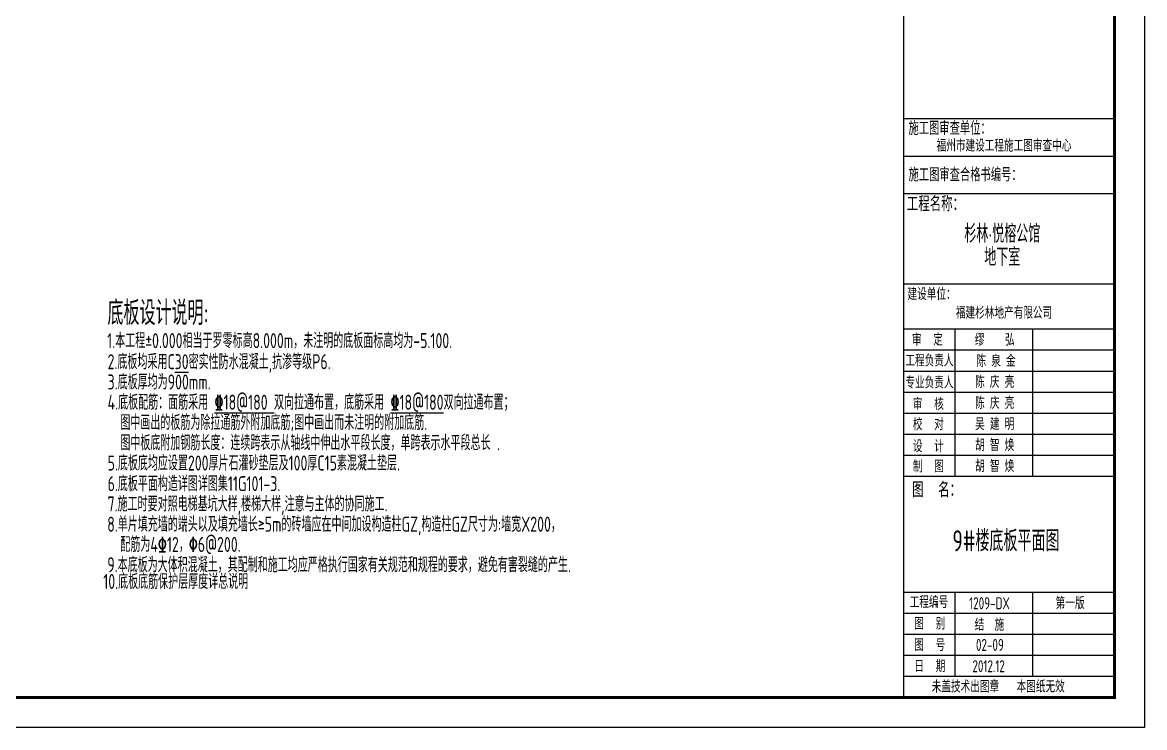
# Model space of a CAD drawing. Extents: x 627893 to 789462, y -407363 to 145317.
# Drawn here: x 704716 to 742006, y -407363 to -383918 of the extents above; entities that cross this region are included whole.
import ezdxf
from ezdxf.enums import TextEntityAlignment as Align

# ---------------------------------------------------------------- set-up
doc = ezdxf.new("R2010")
doc.units = 0
doc.header["$LTSCALE"] = 100
for name, color, linetype in [('TEXT', 2, 'CONTINUOUS'), ('图框', 254, 'CONTINUOUS'), ('图框文字', 7, 'CONTINUOUS')]:
    doc.layers.add(name, color=color, linetype=linetype)
doc.styles.add('HZTXT2', font='tssdeng.shx', dxfattribs={"width": 0.7, "bigfont": 'tssdchn.shx'})
doc.styles.get("Standard").update_dxf_attribs({"font": 'tssdeng.shx', "width": 0.7, "bigfont": 'tssdchn.shx'})

# ---------------------------------------------------------------- blocks, each defined once
blk = doc.blocks.new('A$C35F87531')
at = {"layer": '图框'}
for p, q in [((76100, 1000), (76100, 58400)), ((76100, 20254), (83100, 20254)), ((76100, 19004), (83100, 19004)), ((76100, 17754), (83100, 17754)), ((76100, 14754), (83100, 14754)), ((76100, 13254), (83100, 13254)), ((77791, 13254), (77791, 8354)), ((80377, 13254), (80377, 8354)), ((76100, 12554), (83100, 12554)), ((76100, 11854), (83100, 11854)), ((76100, 11154), (83100, 11154)), ((76100, 10454), (83100, 10454)), ((76100, 9754), (83100, 9754)), ((76100, 9054), (77791, 9054)), ((77791, 9054), (83100, 9054)), ((76100, 8354), (83100, 8354)), ((76100, 4500), (83100, 4500)), ((77791, 4500), (77791, 1700)), ((80377, 4500), (80377, 1700)), ((76100, 3800), (83100, 3800)), ((76100, 3100), (83100, 3100)), ((83100, 2400), (76100, 2400)), ((83100, 1700), (76100, 1700))]:
    blk.add_line(p, q, dxfattribs=at)
blk.add_lwpolyline([(0, 0), (0, 59400), (84100, 59400), (84100, 0)], close=True, dxfattribs=at)
at = {"layer": '图框', "const_width": 100}
blk.add_lwpolyline([(2500, 1000), (83100, 1000), (83100, 58400), (2500, 58400)], close=True, dxfattribs=at)
at = {"layer": '图框', "style": 'HZTXT2', "width": 0.8}
for s, height, p in [('施工图审查单位：', 450, (77622, 19953)), ('施工图审查合格书编号：', 450, (78136, 18409)), ('工程名称：', 500, (77151, 17437)), ('建设单位：', 400, (77022, 14436)), ('审  定', 400, (76886, 12921)), ('工程负责人', 400, (76952, 12224)), ('专业负责人', 400, (76952, 11495)), ('审  核', 400, (76915, 10777)), ('校  对', 400, (76916, 10109)), ('设  计', 400, (76915, 9376)), ('制  图', 400, (76915, 8703)), ('图  名：', 500, (77188, 7934)), ('工程编号', 400, (76935, 4192)), ('图  别', 400, (76963, 3475)), ('图  号', 400, (76963, 2758)), ('日  期', 400, (76963, 2058)), ('未盖技术出图章   本图纸无效', 400, (79237, 1389))]:
    blk.add_text(s, height=height, dxfattribs=at).set_placement(p, align=Align.MIDDLE)

msp = doc.modelspace()

# ---------------------------------------------------------------- block references
at = {"layer": '图框'}
msp.add_blockref('A$C35F87531', (657905.8, -407363.4), dxfattribs=at)

# ---------------------------------------------------------------- texts
at = {"layer": 'TEXT', "color": 100, "width": 0.7}
for s, height, p in [('底板设计说明:', 800, (707541.5, -393977.4)), ('1.本工程%%P0.000相当于罗零标高8.000m，未注明的底板面标高均为-5.100.', 500, (707533.5, -394747.8)), ('2.底板均采用C%%U30%%U密实性防水混凝土,抗渗等级P6.', 500, (707546.7, -395448.6)), ('3.底板厚均为900mm.', 500, (707546.7, -396122.4)), ('4.底板配筋：面筋采用 %%U%%13218@180 %%U双向拉通布置，底筋采用 %%U%%13218@180%%U双向拉通布置；', 500, (707546.7, -396796.2)), ('图中画出的板筋为除拉通筋外附加底筋;图中画出而未注明的附加底筋.', 500, (707969.3, -397470)), ('图中板底附加钢筋长度：连续跨表示从轴线中伸出水平段长度，单跨表示水平段总长 .', 500, (707969.3, -398143.8)), ('5.底板底均应设置200厚片石灌砂垫层及100厚C15素混凝土垫层.', 500, (707546.7, -398817.6)), ('6.底板平面构造详图详图集11G101-3.', 500, (707546.7, -399504.2)), ('7.施工时要对照电梯基坑大样,楼梯大样,注意与主体的协同施工.', 500, (707546.7, -400178)), ('8.单片填充墙的端头以及填充墙长%%1475m的砖墙应在中间加设构造柱GZ,构造柱GZ尺寸为:墙宽X200，', 500, (707534.4, -400851.8)), ('配筋为4%%13112，%%1306@200.', 500, (707969.3, -401525.6)), ('9.本底板为大体积混凝土，其配制和施工均应严格执行国家有关规范和规程的要求，避免有害裂缝的产生.', 500, (707536.2, -402199.4))]:
    msp.add_text(s, height=height, dxfattribs=at).set_placement(p)
msp.add_text('10.底板底筋保护层厚度详总说明', height=500, dxfattribs=at).set_placement((707402.5, -402906), align=Align.BOTTOM_LEFT)
at = {"layer": '图框文字', "color": 0}
for s, height, width, p in [('福州市建设工程施工图审查中心', 400, 0.8, (737335.7, -387990.1)), ('杉林·悦榕公馆', 600, 0.7, (737277.6, -390908.7)), ('地下室', 600, 0.7, (737277.6, -391681.1)), ('福建杉林地产有限公司', 400, 0.8, (737335.7, -393553.7))]:
    msp.add_text(s, height=height, dxfattribs=dict(at, width=width)).set_placement(p, align=Align.MIDDLE)
at = {"layer": '图框文字', "color": 0, "linetype": 'ByBlock', "width": 0.7}
for s, p in [('缪    弘', (737026.7, -394448.7)), ('陈 泉 金', (737071.1, -395148.7)), ('陈 庆 亮', (737026.7, -395848.6)), ('陈 庆 亮', (737026.7, -396548.6)), ('吴 建 明', (737026.7, -397248.6)), ('胡 智 焕', (737026.7, -397948.6)), ('胡 智 焕', (737026.7, -398648.6)), ('1209-DX', (736851.9, -403228.5)), ('结  施', (736851.9, -403922.5)), ('02-09', (736866.6, -404615.4))]:
    msp.add_text(s, height=400, dxfattribs=at).set_placement(p, align=Align.MIDDLE)
at = {"layer": '图框文字', "width": 0.7}
msp.add_text('9#楼底板平面图', height=700, dxfattribs=at).set_placement((737400.1, -401118.9), align=Align.MIDDLE)
at = {"layer": '图框文字', "color": 0, "linetype": 'ByBlock', "width": 0.7}
for s, p in [('第一版', (739047.9, -403421.8)), ('2012.12', (736285.6, -405522.5))]:
    msp.add_text(s, height=400, dxfattribs=at).set_placement(p)

doc.saveas('drawing.dxf')
